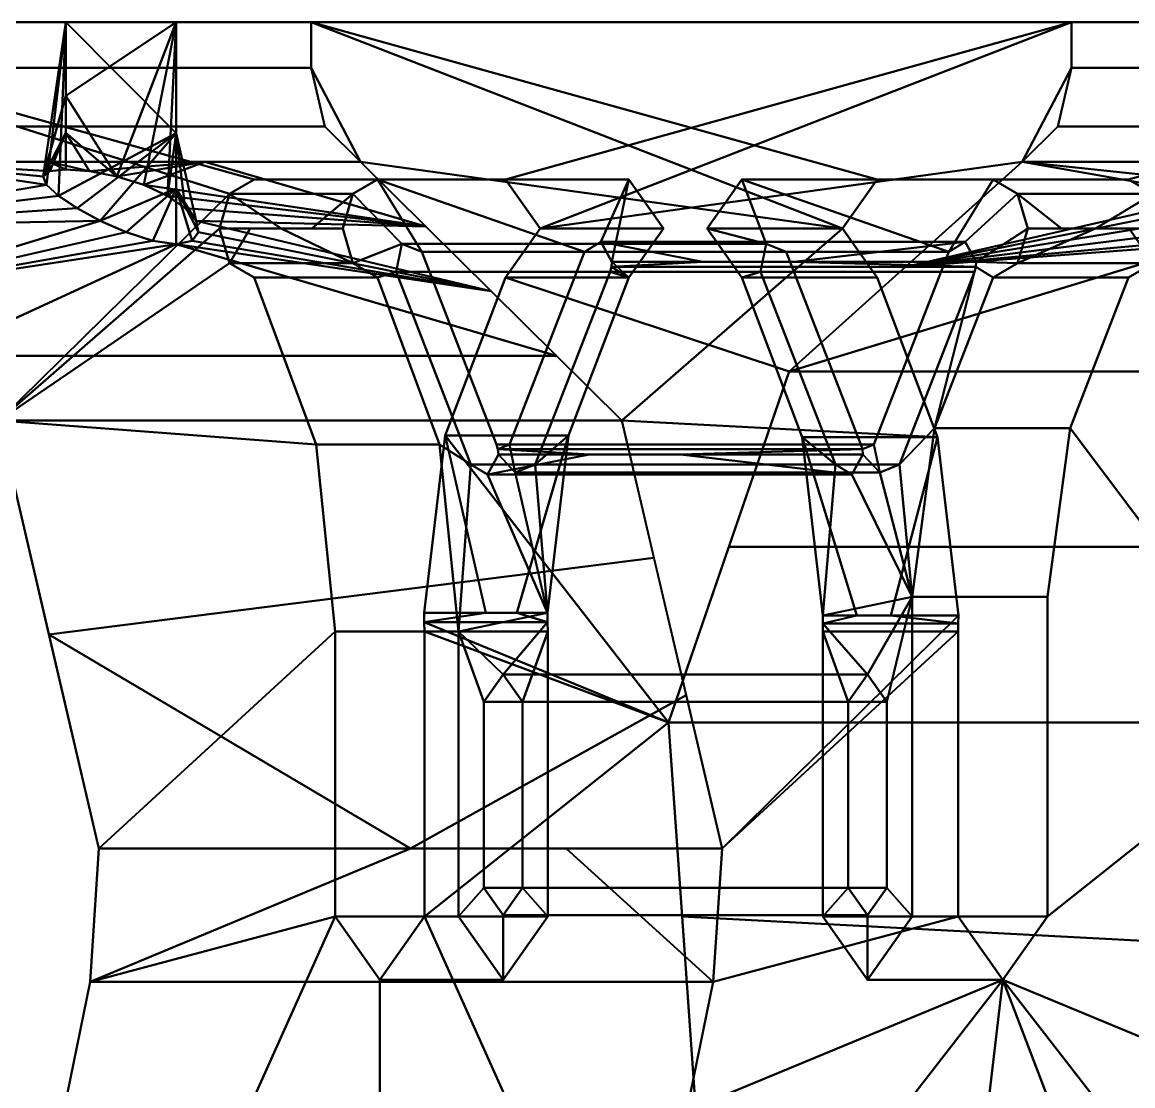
# Model space of a CAD drawing. Header units: millimetres. Extents: x -3275 to 3275, y -1040 to 450.
# Drawn here: x -746.46 to -701.16, y -497.34 to -453.97 of the extents above; entities that cross this region are included whole.
import ezdxf

# ---------------------------------------------------------------- set-up
doc = ezdxf.new("R2010")
doc.units = ezdxf.units.MM
doc.layers.add('I-FURN-PNLS', color=7, linetype='Continuous', lineweight=40)

msp = doc.modelspace()

# ---------------------------------------------------------------- meshes
at = {"layer": 'I-FURN-PNLS', "color": 250, "true_color": 0x191919}
mesh = msp.add_polyface(dxfattribs=at)
corners = [(-734.671, -453.97, 871.962), (-760.084, -453.97, 897.375), (-703.657, -453.97, 953.802), (-678.243, -453.97, 928.389), (-698.145, -453.97, 933.901), (-693.655, -453.97, 933.901), (-693.655, -453.97, 938.391), (-698.145, -453.97, 938.391), (-744.673, -453.97, 887.373), (-740.182, -453.97, 887.373), (-740.182, -453.97, 891.863), (-744.673, -453.97, 891.863)]
mesh.append_faces([[corners[k] for k in face] for face in [(9, 0, 8), (1, 8, 0)]], dxfattribs={"vtx0": -1, "vtx1": -1, "color": 250})
mesh.append_faces([[corners[k] for k in face] for face in [(3, 5, 6), (2, 6, 7), (6, 2, 3), (2, 7, 4, 1)]], dxfattribs={"vtx0": -1, "vtx2": -1, "color": 250})
mesh.append_faces([[corners[k] for k in face] for face in [(0, 9, 10, 4)]], dxfattribs={"vtx0": -1, "vtx2": -1, "vtx3": -1, "color": 250})
mesh.append_faces([[corners[k] for k in face] for face in [(11, 8, 1)]], dxfattribs={"vtx1": -1, "vtx2": -1, "color": 250})
mesh.append_faces([[corners[k] for k in face] for face in [(10, 11, 1, 4)]], dxfattribs={"vtx1": -1, "vtx2": -1, "vtx3": -1, "color": 250})
mesh.append_faces([[corners[k] for k in face] for face in [(4, 5, 3, 0)]], dxfattribs={"vtx1": -1, "vtx3": -1, "color": 250})
mesh = msp.add_polyface(dxfattribs=at)
corners = [(-760.084, -453.97, 897.375), (-734.671, -453.97, 871.962), (-734.671, -455.837, 871.962), (-760.084, -455.837, 897.375)]
mesh.append_faces([[corners[k] for k in face] for face in [(0, 1, 2, 3)]], dxfattribs={"color": 250})
mesh = msp.add_polyface(dxfattribs=at)
corners = [(-703.657, -453.97, 953.802), (-760.084, -453.97, 897.375), (-760.084, -455.837, 897.375), (-759.524, -458.227, 897.935), (-758.066, -459.67, 899.393), (-747.415, -470.212, 910.043), (-743.326, -487.663, 914.133), (-743.687, -493.106, 913.772), (-744.76, -498.359, 912.699), (-748.626, -506.629, 908.833), (-749.983, -516.355, 907.476), (-746.524, -531.412, 910.935), (-737.467, -540.717, 919.991), (-726.273, -540.717, 931.186), (-717.217, -531.412, 940.242), (-713.758, -516.355, 943.701), (-715.114, -506.629, 942.345), (-718.981, -498.359, 938.478), (-720.093, -482.522, 937.366), (-715.171, -468.21, 942.288), (-705.675, -459.67, 951.784), (-704.217, -458.227, 953.242), (-703.657, -455.837, 953.802), (-738.411, -462.38, 919.048), (-737.997, -460.966, 919.462), (-736.997, -460.38, 920.462), (-726.744, -460.38, 930.715), (-725.33, -462.38, 932.129), (-726.744, -464.38, 930.715), (-729.207, -470.829, 928.252), (-730.059, -478.06, 927.4), (-730.056, -478.44, 927.402), (-730.05, -478.82, 927.409), (-730.05, -490.445, 927.409), (-731.87, -493.02, 925.589), (-733.691, -490.445, 923.768), (-733.691, -478.82, 923.768), (-734.463, -471.197, 922.996), (-736.997, -464.38, 920.462), (-737.997, -463.795, 919.462), (-720.231, -516.355, 937.228), (-723.64, -527.994, 933.819), (-731.87, -532.815, 925.589), (-740.1, -527.994, 917.359), (-743.509, -516.355, 913.95), (-740.1, -504.716, 917.359), (-731.87, -499.895, 925.589), (-723.64, -504.716, 933.819)]
mesh.append_faces([[corners[k] for k in face] for face in [(22, 20, 21)]], dxfattribs={"vtx0": -1, "color": 250})
mesh.append_faces([[corners[k] for k in face] for face in [(10, 44, 9), (23, 5, 39), (24, 5, 23), (39, 5, 37, 38), (33, 18, 32), (32, 18, 31), (27, 0, 26)]], dxfattribs={"vtx0": -1, "vtx1": -1, "color": 250})
mesh.append_faces([[corners[k] for k in face] for face in [(0, 27, 20, 22)]], dxfattribs={"vtx0": -1, "vtx1": -1, "vtx2": -1, "color": 250})
mesh.append_faces([[corners[k] for k in face] for face in [(33, 47, 17, 18)]], dxfattribs={"vtx0": -1, "vtx1": -1, "vtx3": -1, "color": 250})
mesh.append_faces([[corners[k] for k in face] for face in [(44, 10, 11, 43), (45, 8, 9, 44), (43, 11, 12, 42), (35, 45, 46, 34), (1, 25, 26, 0), (13, 41, 42, 12), (41, 13, 14), (40, 15, 16), (19, 28, 29, 18)]], dxfattribs={"vtx0": -1, "vtx2": -1, "color": 250})
mesh.append_faces([[corners[k] for k in face] for face in [(18, 29, 30, 31)]], dxfattribs={"vtx0": -1, "vtx3": -1, "color": 250})
mesh.append_faces([[corners[k] for k in face] for face in [(24, 25, 1)]], dxfattribs={"vtx1": -1, "vtx2": -1, "color": 250})
mesh.append_faces([[corners[k] for k in face] for face in [(7, 8, 45, 35), (4, 5, 24, 1)]], dxfattribs={"vtx1": -1, "vtx2": -1, "vtx3": -1, "color": 250})
mesh.append_faces([[corners[k] for k in face] for face in [(6, 7, 35, 36), (36, 37, 5, 6), (33, 34, 46, 47), (14, 15, 40, 41), (16, 17, 47, 40), (19, 20, 27, 28)]], dxfattribs={"vtx1": -1, "vtx3": -1, "color": 250})
mesh.append_faces([[corners[k] for k in face] for face in [(2, 3, 4, 1)]], dxfattribs={"vtx2": -1, "color": 250})
mesh = msp.add_polyface(dxfattribs=at)
corners = [(-744.673, -453.97, 887.373), (-744.673, -453.97, 891.863), (-740.182, -453.97, 891.863), (-740.182, -456.232, 891.863), (-740.182, -458.494, 891.863), (-740.182, -460.755, 891.863), (-740.182, -463.017, 891.863), (-741.134, -462.884, 892.518), (-742.212, -462.535, 892.786), (-743.271, -462.064, 892.679), (-744.22, -461.548, 892.239), (-744.978, -461.046, 891.509), (-745.464, -460.606, 890.547), (-745.598, -460.265, 889.441), (-745.329, -460.051, 888.33), (-744.673, -459.979, 887.373), (-744.673, -458.477, 887.373), (-744.673, -456.975, 887.373), (-744.673, -455.472, 887.373)]
mesh.append_faces([[corners[k] for k in face] for face in [(5, 9, 4)]], dxfattribs={"vtx0": -1, "vtx1": -1, "color": 250})
mesh.append_faces([[corners[k] for k in face] for face in [(1, 13, 17), (11, 1, 4)]], dxfattribs={"vtx0": -1, "vtx1": -1, "vtx2": -1, "color": 250})
mesh.append_faces([[corners[k] for k in face] for face in [(5, 7, 8), (5, 8, 9), (4, 9, 10), (13, 16, 17)]], dxfattribs={"vtx0": -1, "vtx2": -1, "color": 250})
mesh.append_faces([[corners[k] for k in face] for face in [(10, 11, 4), (11, 12, 1), (13, 14, 16), (12, 13, 1)]], dxfattribs={"vtx1": -1, "vtx2": -1, "color": 250})
mesh.append_faces([[corners[k] for k in face] for face in [(5, 6, 7), (14, 15, 16), (18, 0, 1, 17)]], dxfattribs={"vtx2": -1, "color": 250})
mesh.append_faces([[corners[k] for k in face] for face in [(1, 2, 3, 4)]], dxfattribs={"vtx3": -1, "color": 250})
mesh = msp.add_polyface(dxfattribs=at)
corners = [(-740.182, -463.017, 891.863), (-740.182, -460.755, 891.863), (-740.182, -458.494, 891.863), (-740.182, -456.232, 891.863), (-740.182, -453.97, 891.863), (-740.182, -453.97, 887.373), (-744.673, -453.97, 887.373), (-744.673, -455.472, 887.373), (-744.673, -456.975, 887.373), (-744.673, -458.477, 887.373), (-744.673, -459.979, 887.373), (-743.715, -460.051, 886.716), (-742.603, -460.265, 886.448), (-741.498, -460.606, 886.582), (-740.535, -461.047, 887.068), (-739.807, -461.548, 887.826), (-739.367, -462.064, 888.774), (-739.26, -462.536, 889.835), (-739.528, -462.884, 890.912)]
mesh.append_faces([[corners[k] for k in face] for face in [(13, 5, 12), (2, 16, 1)]], dxfattribs={"vtx0": -1, "vtx1": -1, "color": 250})
mesh.append_faces([[corners[k] for k in face] for face in [(8, 12, 5), (2, 5, 14)]], dxfattribs={"vtx0": -1, "vtx1": -1, "vtx2": -1, "color": 250})
mesh.append_faces([[corners[k] for k in face] for face in [(5, 13, 14), (2, 15, 16), (1, 17, 18), (2, 14, 15)]], dxfattribs={"vtx0": -1, "vtx2": -1, "color": 250})
mesh.append_faces([[corners[k] for k in face] for face in [(10, 11, 9), (7, 8, 5, 6)]], dxfattribs={"vtx1": -1, "color": 250})
mesh.append_faces([[corners[k] for k in face] for face in [(11, 12, 9), (8, 9, 12), (16, 17, 1)]], dxfattribs={"vtx1": -1, "vtx2": -1, "color": 250})
mesh.append_faces([[corners[k] for k in face] for face in [(18, 0, 1), (3, 4, 5, 2)]], dxfattribs={"vtx2": -1, "color": 250})
mesh = msp.add_polyface(dxfattribs=at)
corners = [(-693.568, -498.359, 913.065), (-689.701, -506.629, 916.931), (-688.344, -516.355, 918.288), (-691.804, -531.412, 914.828), (-700.86, -540.717, 905.772), (-712.054, -540.717, 894.578), (-721.11, -531.412, 885.522), (-724.57, -516.355, 882.063), (-723.213, -506.629, 883.419), (-719.346, -498.359, 887.286), (-718.274, -493.106, 888.358), (-717.912, -487.663, 888.72), (-722.002, -470.212, 884.63), (-732.653, -459.67, 873.98), (-734.111, -458.227, 872.521), (-734.671, -455.837, 871.962), (-734.671, -453.97, 871.962), (-678.243, -453.97, 928.389), (-678.243, -455.837, 928.389), (-678.803, -458.227, 927.829), (-680.261, -459.67, 926.371), (-689.757, -468.21, 916.875), (-694.68, -482.522, 911.953), (-699.916, -462.38, 906.716), (-700.33, -460.966, 906.302), (-701.33, -460.38, 905.302), (-711.583, -460.38, 895.049), (-712.998, -462.38, 893.634), (-711.583, -464.38, 895.049), (-709.122, -470.887, 897.51), (-708.271, -478.168, 898.361), (-708.273, -478.494, 898.359), (-708.278, -478.82, 898.354), (-708.278, -490.445, 898.354), (-706.457, -493.02, 900.175), (-704.636, -490.445, 901.996), (-704.639, -477.407, 901.994), (-703.717, -470.521, 902.915), (-701.33, -464.38, 905.302), (-700.33, -463.795, 906.302)]
mesh.append_faces([[corners[k] for k in face] for face in [(20, 17, 18, 19)]], dxfattribs={"vtx0": -1, "color": 250})
mesh.append_faces([[corners[k] for k in face] for face in [(39, 22, 37, 38)]], dxfattribs={"vtx0": -1, "vtx1": -1, "color": 250})
mesh.append_faces([[corners[k] for k in face] for face in [(16, 27, 13, 15)]], dxfattribs={"vtx0": -1, "vtx1": -1, "vtx2": -1, "color": 250})
mesh.append_faces([[corners[k] for k in face] for face in [(33, 10, 11, 32), (27, 12, 13), (16, 26, 27), (12, 29, 30, 11), (0, 34, 35, 22), (21, 23, 24, 20)]], dxfattribs={"vtx0": -1, "vtx2": -1, "color": 250})
mesh.append_faces([[corners[k] for k in face] for face in [(34, 7, 8, 9)]], dxfattribs={"vtx0": -1, "vtx3": -1, "color": 250})
mesh.append_faces([[corners[k] for k in face] for face in [(6, 7, 34, 5), (31, 32, 11, 30), (28, 29, 12, 27), (4, 5, 34, 3), (36, 37, 22, 35), (1, 2, 34, 0), (2, 3, 34)]], dxfattribs={"vtx1": -1, "vtx2": -1, "color": 250})
mesh.append_faces([[corners[k] for k in face] for face in [(24, 25, 17, 20)]], dxfattribs={"vtx1": -1, "vtx2": -1, "vtx3": -1, "color": 250})
mesh.append_faces([[corners[k] for k in face] for face in [(9, 10, 33, 34), (25, 26, 16, 17), (39, 23, 21, 22)]], dxfattribs={"vtx1": -1, "vtx3": -1, "color": 250})
mesh.append_faces([[corners[k] for k in face] for face in [(13, 14, 15)]], dxfattribs={"vtx2": -1, "color": 250})
mesh = msp.add_polyface(dxfattribs=at)
corners = [(-678.243, -453.97, 928.389), (-703.657, -453.97, 953.802), (-703.657, -455.837, 953.802), (-678.243, -455.837, 928.389)]
mesh.append_faces([[corners[k] for k in face] for face in [(2, 3, 0, 1)]], dxfattribs={"color": 250})
mesh = msp.add_polyface(dxfattribs=at)
corners = [(-760.084, -455.837, 897.375), (-734.671, -455.837, 871.962), (-734.111, -458.227, 872.521), (-732.653, -459.67, 873.98), (-758.066, -459.67, 899.393), (-759.524, -458.227, 897.935)]
mesh.append_faces([[corners[k] for k in face] for face in [(0, 1, 2, 5)]], dxfattribs={"vtx2": -1, "color": 250})
mesh.append_faces([[corners[k] for k in face] for face in [(2, 3, 4, 5)]], dxfattribs={"vtx3": -1, "color": 250})
mesh = msp.add_polyface(dxfattribs=at)
corners = [(-705.675, -459.67, 951.784), (-680.261, -459.67, 926.371), (-678.803, -458.227, 927.829), (-678.243, -455.837, 928.389), (-703.657, -455.837, 953.802), (-704.217, -458.227, 953.242)]
mesh.append_faces([[corners[k] for k in face] for face in [(5, 0, 1, 2), (2, 3, 4, 5)]], dxfattribs={"vtx3": -1, "color": 250})
mesh = msp.add_polyface(dxfattribs=at)
corners = [(-758.066, -459.67, 899.393), (-732.653, -459.67, 873.98), (-722.002, -470.212, 884.63), (-717.912, -487.663, 888.72), (-724.265, -487.663, 895.073), (-730.619, -487.663, 901.427), (-736.972, -487.663, 907.78), (-743.326, -487.663, 914.133), (-747.415, -470.212, 910.043), (-740.182, -463.017, 891.863), (-739.528, -462.884, 890.912), (-739.26, -462.536, 889.835), (-739.367, -462.064, 888.774), (-739.807, -461.548, 887.826), (-740.535, -461.047, 887.068), (-741.498, -460.606, 886.582), (-742.603, -460.265, 886.448), (-743.715, -460.051, 886.716), (-744.673, -459.979, 887.373), (-745.329, -460.051, 888.33), (-745.598, -460.265, 889.441), (-745.464, -460.606, 890.547), (-744.978, -461.046, 891.509), (-744.22, -461.548, 892.239), (-743.271, -462.064, 892.679), (-742.212, -462.535, 892.786), (-741.134, -462.884, 892.518), (-745.359, -459.67, 886.686), (-727.327, -464.941, 879.305), (-752.741, -464.941, 904.718), (-739.006, -459.67, 880.333), (-751.713, -459.67, 893.04), (-729.99, -462.305, 876.642), (-755.403, -462.305, 902.056), (-719.376, -481.416, 887.256), (-745.37, -478.937, 912.088), (-750.078, -467.576, 907.381), (-724.665, -467.576, 881.967), (-720.689, -475.814, 885.943)]
mesh.append_faces([[corners[k] for k in face] for face in [(31, 33, 0)]], dxfattribs={"vtx0": -1, "color": 250})
mesh.append_faces([[corners[k] for k in face] for face in [(9, 29, 26), (11, 28, 10), (13, 32, 12), (10, 28, 9), (23, 33, 22), (21, 31, 20), (27, 19, 31), (14, 32, 13), (25, 29, 24), (12, 28, 11), (24, 33, 23), (15, 32, 14), (18, 27, 17), (26, 29, 25), (20, 31, 19), (19, 27, 18), (28, 12, 32)]], dxfattribs={"vtx0": -1, "vtx1": -1, "color": 250})
mesh.append_faces([[corners[k] for k in face] for face in [(36, 9, 37), (31, 21, 33), (30, 32, 15)]], dxfattribs={"vtx0": -1, "vtx1": -1, "vtx2": -1, "color": 250})
mesh.append_faces([[corners[k] for k in face] for face in [(36, 37, 2, 8), (9, 36, 29), (8, 2, 38, 35), (17, 27, 30), (30, 15, 16), (9, 28, 37)]], dxfattribs={"vtx0": -1, "vtx2": -1, "color": 250})
mesh.append_faces([[corners[k] for k in face] for face in [(35, 38, 34, 5)]], dxfattribs={"vtx0": -1, "vtx2": -1, "vtx3": -1, "color": 250})
mesh.append_faces([[corners[k] for k in face] for face in [(29, 33, 24), (21, 22, 33), (16, 17, 30)]], dxfattribs={"vtx1": -1, "vtx2": -1, "color": 250})
mesh.append_faces([[corners[k] for k in face] for face in [(6, 7, 35, 5), (30, 1, 32)]], dxfattribs={"vtx2": -1, "color": 250})
mesh.append_faces([[corners[k] for k in face] for face in [(34, 3, 4, 5)]], dxfattribs={"vtx3": -1, "color": 250})
mesh = msp.add_polyface(dxfattribs=at)
corners = [(-718.981, -498.359, 938.478), (-693.568, -498.359, 913.065), (-694.68, -482.522, 911.953), (-689.757, -468.21, 916.875), (-680.261, -459.67, 926.371), (-705.675, -459.67, 951.784), (-715.171, -468.21, 942.288), (-720.093, -482.522, 937.366), (-693.655, -459.979, 938.391), (-692.998, -460.051, 937.434), (-692.73, -460.265, 936.323), (-692.864, -460.606, 935.217), (-693.35, -461.046, 934.254), (-694.108, -461.548, 933.525), (-695.056, -462.064, 933.085), (-696.116, -462.536, 932.978), (-697.193, -462.884, 933.246), (-698.145, -463.017, 933.901), (-698.799, -462.884, 934.852), (-699.067, -462.536, 935.929), (-698.961, -462.064, 936.989), (-698.521, -461.548, 937.938), (-697.792, -461.047, 938.695), (-696.829, -460.606, 939.182), (-695.724, -460.265, 939.316), (-694.612, -460.051, 939.048), (-685.009, -463.94, 921.623), (-692.968, -459.67, 939.077), (-710.423, -463.94, 947.036), (-686.615, -459.67, 932.724), (-699.321, -459.67, 945.431), (-717.632, -475.366, 939.827), (-692.218, -475.366, 914.414), (-694.029, -491.781, 912.603), (-719.537, -490.441, 937.922)]
mesh.append_faces([[corners[k] for k in face] for face in [(27, 9, 29), (13, 26, 12), (10, 29, 9), (20, 28, 19), (19, 28, 18), (9, 27, 8), (21, 28, 20), (17, 26, 16), (16, 26, 15), (15, 26, 14), (4, 12, 26)]], dxfattribs={"vtx0": -1, "vtx1": -1, "color": 250})
mesh.append_faces([[corners[k] for k in face] for face in [(17, 6, 3)]], dxfattribs={"vtx0": -1, "vtx1": -1, "vtx2": -1, "color": 250})
mesh.append_faces([[corners[k] for k in face] for face in [(30, 23, 24), (22, 5, 28), (23, 30, 5), (11, 4, 29), (34, 33, 2, 7), (28, 17, 18), (17, 28, 6), (25, 27, 30), (7, 2, 32, 31)]], dxfattribs={"vtx0": -1, "vtx2": -1, "color": 250})
mesh.append_faces([[corners[k] for k in face] for face in [(24, 25, 30), (25, 8, 27), (22, 23, 5), (21, 22, 28), (10, 11, 29), (11, 12, 4), (13, 14, 26), (3, 26, 17)]], dxfattribs={"vtx1": -1, "vtx2": -1, "color": 250})
mesh.append_faces([[corners[k] for k in face] for face in [(6, 31, 32, 3)]], dxfattribs={"vtx1": -1, "vtx3": -1, "color": 250})
mesh.append_faces([[corners[k] for k in face] for face in [(0, 1, 33, 34)]], dxfattribs={"vtx2": -1, "color": 250})
mesh = msp.add_polyface(dxfattribs=at)
corners = [(-731.969, -460.38, 915.435), (-736.997, -460.38, 920.462), (-737.997, -460.966, 919.462), (-738.411, -462.38, 919.048), (-737.154, -462.38, 917.791), (-735.897, -462.38, 916.534), (-734.64, -462.38, 915.277), (-733.384, -462.38, 914.02), (-732.969, -460.966, 914.435)]
mesh.append_faces([[corners[k] for k in face] for face in [(8, 6, 7)]], dxfattribs={"vtx0": -1, "color": 250})
mesh.append_faces([[corners[k] for k in face] for face in [(1, 2, 8, 0)]], dxfattribs={"vtx1": -1, "color": 250})
mesh.append_faces([[corners[k] for k in face] for face in [(5, 6, 8, 2)]], dxfattribs={"vtx1": -1, "vtx2": -1, "vtx3": -1, "color": 250})
mesh.append_faces([[corners[k] for k in face] for face in [(2, 3, 4, 5)]], dxfattribs={"vtx3": -1, "color": 250})
mesh = msp.add_polyface(dxfattribs=at)
corners = [(-736.997, -460.38, 920.462), (-731.969, -460.38, 915.435), (-721.716, -460.38, 925.688), (-726.744, -460.38, 930.715)]
mesh.append_faces([[corners[k] for k in face] for face in [(0, 1, 2, 3)]], dxfattribs={"color": 250})
mesh = msp.add_polyface(dxfattribs=at)
corners = [(-728.664, -478.82, 918.74), (-728.664, -490.445, 918.74), (-726.843, -493.02, 920.561), (-725.022, -490.445, 922.382), (-725.022, -478.82, 922.382), (-725.029, -478.44, 922.375), (-725.031, -478.06, 922.373), (-724.18, -470.829, 923.224), (-721.716, -464.38, 925.688), (-720.302, -462.38, 927.102), (-721.716, -460.38, 925.688), (-731.969, -460.38, 915.435), (-732.969, -460.966, 914.435), (-733.384, -462.38, 914.02), (-732.969, -463.795, 914.435), (-731.969, -464.38, 915.435), (-729.435, -471.197, 917.969), (-727.107, -471.192, 920.297), (-727.052, -471.388, 920.352), (-727.033, -471.598, 920.371), (-727.481, -472.415, 919.923), (-728.152, -472.005, 919.252), (-731.207, -464.148, 916.197), (-730.972, -463.003, 916.432), (-730.162, -463.335, 917.242), (-725.534, -472.005, 921.87), (-726.344, -472.337, 921.06), (-726.579, -471.192, 920.825), (-723.523, -463.335, 923.881), (-722.852, -462.925, 924.551), (-722.405, -463.742, 924.999), (-722.423, -463.951, 924.981), (-722.478, -464.148, 924.926), (-727.629, -481.681, 919.775), (-726.843, -480.569, 920.561), (-726.056, -481.681, 921.348), (-726.056, -489.276, 921.348), (-726.843, -490.388, 920.561), (-727.629, -489.276, 919.775)]
mesh.append_faces([[corners[k] for k in face] for face in [(0, 21, 16), (34, 0, 33), (18, 27, 17), (26, 6, 25), (31, 8, 30), (30, 10, 29)]], dxfattribs={"vtx0": -1, "vtx1": -1, "color": 250})
mesh.append_faces([[corners[k] for k in face] for face in [(6, 0, 34, 5), (11, 24, 28)]], dxfattribs={"vtx0": -1, "vtx1": -1, "vtx2": -1, "color": 250})
mesh.append_faces([[corners[k] for k in face] for face in [(33, 0, 1, 38), (27, 18, 19, 26), (23, 14, 15, 22), (16, 21, 22, 15), (3, 36, 37, 2), (25, 6, 7), (8, 31, 32)]], dxfattribs={"vtx0": -1, "vtx2": -1, "color": 250})
mesh.append_faces([[corners[k] for k in face] for face in [(26, 19, 20, 6)]], dxfattribs={"vtx0": -1, "vtx2": -1, "vtx3": -1, "color": 250})
mesh.append_faces([[corners[k] for k in face] for face in [(13, 14, 23, 12), (9, 10, 30, 8)]], dxfattribs={"vtx1": -1, "vtx2": -1, "color": 250})
mesh.append_faces([[corners[k] for k in face] for face in [(20, 21, 0, 6)]], dxfattribs={"vtx1": -1, "vtx2": -1, "vtx3": -1, "color": 250})
mesh.append_faces([[corners[k] for k in face] for face in [(37, 38, 1, 2), (11, 12, 23, 24), (24, 17, 27, 28), (34, 35, 4, 5), (35, 36, 3, 4), (32, 25, 7, 8), (28, 29, 10, 11)]], dxfattribs={"vtx1": -1, "vtx3": -1, "color": 250})
mesh = msp.add_polyface(dxfattribs=at)
corners = [(-726.744, -460.38, 930.715), (-721.716, -460.38, 925.688), (-720.302, -462.38, 927.102), (-721.716, -464.38, 925.688), (-726.744, -464.38, 930.715), (-725.33, -462.38, 932.129)]
mesh.append_faces([[corners[k] for k in face] for face in [(4, 5, 2, 3)]], dxfattribs={"vtx1": -1, "color": 250})
mesh.append_faces([[corners[k] for k in face] for face in [(0, 1, 2, 5)]], dxfattribs={"vtx2": -1, "color": 250})
mesh = msp.add_polyface(dxfattribs=at)
corners = [(-711.583, -460.38, 895.049), (-717.106, -460.38, 900.571), (-718.52, -462.38, 899.157), (-717.106, -464.38, 900.571), (-711.583, -464.38, 895.049), (-712.998, -462.38, 893.634)]
mesh.append_faces([[corners[k] for k in face] for face in [(4, 5, 2, 3)]], dxfattribs={"vtx1": -1, "color": 250})
mesh.append_faces([[corners[k] for k in face] for face in [(0, 1, 2, 5)]], dxfattribs={"vtx2": -1, "color": 250})
mesh = msp.add_polyface(dxfattribs=at)
corners = [(-710.161, -477.407, 907.516), (-710.159, -490.445, 907.518), (-711.979, -493.02, 905.698), (-713.8, -490.445, 903.877), (-713.8, -478.82, 903.877), (-713.795, -478.494, 903.882), (-713.794, -478.168, 903.884), (-714.644, -470.887, 903.033), (-717.106, -464.38, 900.571), (-718.52, -462.38, 899.157), (-717.106, -460.38, 900.571), (-706.853, -460.38, 910.824), (-705.853, -460.966, 911.824), (-705.439, -462.38, 912.238), (-705.853, -463.795, 911.824), (-706.853, -464.38, 910.824), (-709.24, -470.521, 908.437), (-707.541, -463.742, 910.136), (-707.989, -462.925, 909.688), (-708.66, -463.335, 909.017), (-711.715, -471.192, 905.962), (-711.48, -472.337, 906.197), (-710.67, -472.005, 907.007), (-707.615, -464.148, 910.062), (-707.56, -463.951, 910.117), (-716.344, -464.148, 901.333), (-713.288, -472.005, 904.389), (-712.618, -472.415, 905.06), (-712.17, -471.598, 905.507), (-712.188, -471.388, 905.489), (-712.243, -471.192, 905.434), (-715.299, -463.335, 902.378), (-716.109, -463.003, 901.568), (-711.193, -489.276, 906.484), (-711.193, -481.681, 906.484), (-711.979, -480.569, 905.698), (-712.766, -481.681, 904.911), (-712.766, -489.276, 904.911), (-711.979, -490.388, 905.698)]
mesh.append_faces([[corners[k] for k in face] for face in [(7, 26, 6), (10, 32, 9), (30, 20, 29), (35, 0, 34), (14, 17, 13)]], dxfattribs={"vtx0": -1, "vtx1": -1, "color": 250})
mesh.append_faces([[corners[k] for k in face] for face in [(3, 37, 38, 2), (20, 30, 31, 19), (34, 0, 1, 33), (0, 21, 22), (16, 22, 23), (15, 24, 17, 14)]], dxfattribs={"vtx0": -1, "vtx2": -1, "color": 250})
mesh.append_faces([[corners[k] for k in face] for face in [(35, 5, 6, 0), (6, 26, 27, 0)]], dxfattribs={"vtx0": -1, "vtx2": -1, "vtx3": -1, "color": 250})
mesh.append_faces([[corners[k] for k in face] for face in [(16, 0, 22), (10, 11, 19)]], dxfattribs={"vtx1": -1, "vtx2": -1, "color": 250})
mesh.append_faces([[corners[k] for k in face] for face in [(27, 28, 21, 0), (31, 32, 10, 19)]], dxfattribs={"vtx1": -1, "vtx2": -1, "vtx3": -1, "color": 250})
mesh.append_faces([[corners[k] for k in face] for face in [(4, 5, 35, 36), (3, 4, 36, 37), (32, 25, 8, 9), (7, 8, 25, 26), (28, 29, 20, 21), (1, 2, 38, 33), (23, 24, 15, 16), (17, 18, 12, 13), (18, 19, 11, 12)]], dxfattribs={"vtx1": -1, "vtx3": -1, "color": 250})
mesh = msp.add_polyface(dxfattribs=at)
corners = [(-701.33, -460.38, 905.302), (-706.853, -460.38, 910.824), (-717.106, -460.38, 900.571), (-711.583, -460.38, 895.049)]
mesh.append_faces([[corners[k] for k in face] for face in [(0, 1, 2, 3)]], dxfattribs={"color": 250})
mesh = msp.add_polyface(dxfattribs=at)
corners = [(-706.853, -460.38, 910.824), (-701.33, -460.38, 905.302), (-700.33, -460.966, 906.302), (-699.916, -462.38, 906.716), (-701.297, -462.38, 908.097), (-702.677, -462.38, 909.477), (-704.058, -462.38, 910.858), (-705.439, -462.38, 912.238), (-705.853, -460.966, 911.824)]
mesh.append_faces([[corners[k] for k in face] for face in [(8, 6, 7)]], dxfattribs={"vtx0": -1, "color": 250})
mesh.append_faces([[corners[k] for k in face] for face in [(1, 2, 8, 0)]], dxfattribs={"vtx1": -1, "color": 250})
mesh.append_faces([[corners[k] for k in face] for face in [(5, 6, 8, 2)]], dxfattribs={"vtx1": -1, "vtx2": -1, "vtx3": -1, "color": 250})
mesh.append_faces([[corners[k] for k in face] for face in [(2, 3, 4, 5)]], dxfattribs={"vtx3": -1, "color": 250})
mesh = msp.add_polyface(dxfattribs=at)
corners = [(-738.411, -462.38, 919.048), (-737.997, -463.795, 919.462), (-736.997, -464.38, 920.462), (-731.969, -464.38, 915.435), (-732.969, -463.795, 914.435), (-733.384, -462.38, 914.02), (-734.64, -462.38, 915.277), (-735.897, -462.38, 916.534), (-737.154, -462.38, 917.791)]
mesh.append_faces([[corners[k] for k in face] for face in [(1, 4, 7, 8)]], dxfattribs={"vtx0": -1, "vtx1": -1, "vtx3": -1, "color": 250})
mesh.append_faces([[corners[k] for k in face] for face in [(2, 3, 4, 1), (8, 0, 1)]], dxfattribs={"vtx2": -1, "color": 250})
mesh.append_faces([[corners[k] for k in face] for face in [(4, 5, 6, 7)]], dxfattribs={"vtx3": -1, "color": 250})
mesh = msp.add_polyface(dxfattribs=at)
corners = [(-699.916, -462.38, 906.716), (-700.33, -463.795, 906.302), (-701.33, -464.38, 905.302), (-706.853, -464.38, 910.824), (-705.853, -463.795, 911.824), (-705.439, -462.38, 912.238), (-704.058, -462.38, 910.858), (-702.677, -462.38, 909.477), (-701.297, -462.38, 908.097)]
mesh.append_faces([[corners[k] for k in face] for face in [(1, 4, 7, 8)]], dxfattribs={"vtx0": -1, "vtx1": -1, "vtx3": -1, "color": 250})
mesh.append_faces([[corners[k] for k in face] for face in [(2, 3, 4, 1), (8, 0, 1)]], dxfattribs={"vtx2": -1, "color": 250})
mesh.append_faces([[corners[k] for k in face] for face in [(4, 5, 6, 7)]], dxfattribs={"vtx3": -1, "color": 250})
mesh = msp.add_polyface(dxfattribs=at)
corners = [(-723.523, -463.335, 923.881), (-708.66, -463.335, 909.017), (-707.989, -462.925, 909.688), (-707.541, -463.742, 910.136), (-711.257, -463.742, 913.852), (-714.973, -463.742, 917.568), (-718.689, -463.742, 921.284), (-722.405, -463.742, 924.999), (-722.852, -462.925, 924.551)]
mesh.append_faces([[corners[k] for k in face] for face in [(8, 6, 7)]], dxfattribs={"vtx0": -1, "color": 250})
mesh.append_faces([[corners[k] for k in face] for face in [(4, 5, 2, 3)]], dxfattribs={"vtx1": -1, "color": 250})
mesh.append_faces([[corners[k] for k in face] for face in [(5, 6, 8, 2)]], dxfattribs={"vtx1": -1, "vtx2": -1, "vtx3": -1, "color": 250})
mesh.append_faces([[corners[k] for k in face] for face in [(8, 0, 1, 2)]], dxfattribs={"vtx3": -1, "color": 250})
mesh = msp.add_polyface(dxfattribs=at)
corners = [(-730.162, -463.335, 917.242), (-730.972, -463.003, 916.432), (-731.207, -464.148, 916.197), (-716.344, -464.148, 901.333), (-716.109, -463.003, 901.568), (-715.299, -463.335, 902.378)]
mesh.append_faces([[corners[k] for k in face] for face in [(2, 3, 4, 1)]], dxfattribs={"vtx2": -1, "color": 250})
mesh.append_faces([[corners[k] for k in face] for face in [(4, 5, 0, 1)]], dxfattribs={"vtx3": -1, "color": 250})
mesh = msp.add_polyface(dxfattribs=at)
corners = [(-727.107, -471.192, 920.297), (-730.162, -463.335, 917.242), (-715.299, -463.335, 902.378), (-712.243, -471.192, 905.434)]
mesh.append_faces([[corners[k] for k in face] for face in [(1, 2, 3, 0)]], dxfattribs={"color": 250})
mesh = msp.add_polyface(dxfattribs=at)
corners = [(-723.523, -463.335, 923.881), (-726.579, -471.192, 920.825), (-711.715, -471.192, 905.962), (-708.66, -463.335, 909.017)]
mesh.append_faces([[corners[k] for k in face] for face in [(1, 2, 3, 0)]], dxfattribs={"color": 250})
mesh = msp.add_polyface(dxfattribs=at)
corners = [(-707.541, -463.742, 910.136), (-707.56, -463.951, 910.117), (-707.615, -464.148, 910.062), (-722.478, -464.148, 924.926), (-722.423, -463.951, 924.981), (-722.405, -463.742, 924.999), (-718.689, -463.742, 921.284), (-714.973, -463.742, 917.568), (-711.257, -463.742, 913.852)]
mesh.append_faces([[corners[k] for k in face] for face in [(7, 1, 4, 6)]], dxfattribs={"vtx0": -1, "vtx1": -1, "vtx2": -1, "color": 250})
mesh.append_faces([[corners[k] for k in face] for face in [(3, 4, 1, 2), (5, 6, 4)]], dxfattribs={"vtx1": -1, "color": 250})
mesh.append_faces([[corners[k] for k in face] for face in [(8, 0, 1, 7)]], dxfattribs={"vtx2": -1, "color": 250})
mesh = msp.add_polyface(dxfattribs=at)
corners = [(-731.207, -464.148, 916.197), (-728.152, -472.005, 919.252), (-713.288, -472.005, 904.389), (-716.344, -464.148, 901.333)]
mesh.append_faces([[corners[k] for k in face] for face in [(0, 1, 2, 3)]], dxfattribs={"color": 250})
mesh = msp.add_polyface(dxfattribs=at)
corners = [(-725.534, -472.005, 921.87), (-722.478, -464.148, 924.926), (-707.615, -464.148, 910.062), (-710.67, -472.005, 907.007)]
mesh.append_faces([[corners[k] for k in face] for face in [(0, 1, 2, 3)]], dxfattribs={"color": 250})
mesh = msp.add_polyface(dxfattribs=at)
corners = [(-733.691, -478.82, 923.768), (-728.664, -478.82, 918.74), (-729.435, -471.197, 917.969), (-731.969, -464.38, 915.435), (-736.997, -464.38, 920.462), (-734.463, -471.197, 922.996)]
mesh.append_faces([[corners[k] for k in face] for face in [(2, 5, 0, 1)]], dxfattribs={"vtx0": -1, "color": 250})
mesh.append_faces([[corners[k] for k in face] for face in [(2, 3, 4, 5)]], dxfattribs={"vtx3": -1, "color": 250})
mesh = msp.add_polyface(dxfattribs=at)
corners = [(-730.059, -478.06, 927.4), (-729.207, -470.829, 928.252), (-726.744, -464.38, 930.715), (-721.716, -464.38, 925.688), (-724.18, -470.829, 923.224), (-725.031, -478.06, 922.373), (-726.288, -478.06, 923.63), (-727.545, -478.06, 924.886), (-728.802, -478.06, 926.143)]
mesh.append_faces([[corners[k] for k in face] for face in [(4, 1, 2, 3)]], dxfattribs={"vtx0": -1, "color": 250})
mesh.append_faces([[corners[k] for k in face] for face in [(4, 6, 7, 1)]], dxfattribs={"vtx0": -1, "vtx2": -1, "vtx3": -1, "color": 250})
mesh.append_faces([[corners[k] for k in face] for face in [(5, 6, 4)]], dxfattribs={"vtx1": -1, "color": 250})
mesh.append_faces([[corners[k] for k in face] for face in [(8, 0, 1, 7)]], dxfattribs={"vtx2": -1, "color": 250})
mesh = msp.add_polyface(dxfattribs=at)
corners = [(-708.271, -478.168, 898.361), (-709.122, -470.887, 897.51), (-711.583, -464.38, 895.049), (-717.106, -464.38, 900.571), (-714.644, -470.887, 903.033), (-713.794, -478.168, 903.884), (-712.413, -478.168, 902.503), (-711.032, -478.168, 901.122), (-709.652, -478.168, 899.742)]
mesh.append_faces([[corners[k] for k in face] for face in [(7, 1, 4, 6)]], dxfattribs={"vtx0": -1, "vtx1": -1, "vtx2": -1, "color": 250})
mesh.append_faces([[corners[k] for k in face] for face in [(5, 6, 4)]], dxfattribs={"vtx1": -1, "color": 250})
mesh.append_faces([[corners[k] for k in face] for face in [(8, 0, 1, 7), (2, 3, 4, 1)]], dxfattribs={"vtx2": -1, "color": 250})
mesh = msp.add_polyface(dxfattribs=at)
corners = [(-704.639, -477.407, 901.994), (-710.161, -477.407, 907.516), (-709.24, -470.521, 908.437), (-706.853, -464.38, 910.824), (-701.33, -464.38, 905.302), (-703.717, -470.521, 902.915)]
mesh.append_faces([[corners[k] for k in face] for face in [(3, 4, 5, 2), (0, 1, 2, 5)]], dxfattribs={"vtx2": -1, "color": 250})
mesh = msp.add_polyface(dxfattribs=at)
corners = [(-727.107, -471.192, 920.297), (-712.243, -471.192, 905.434), (-712.188, -471.388, 905.489), (-712.17, -471.598, 905.507), (-715.886, -471.598, 909.223), (-719.601, -471.598, 912.939), (-723.317, -471.598, 916.655), (-727.033, -471.598, 920.371), (-727.052, -471.388, 920.352)]
mesh.append_faces([[corners[k] for k in face] for face in [(8, 6, 7)]], dxfattribs={"vtx0": -1, "color": 250})
mesh.append_faces([[corners[k] for k in face] for face in [(4, 5, 2, 3)]], dxfattribs={"vtx1": -1, "color": 250})
mesh.append_faces([[corners[k] for k in face] for face in [(5, 6, 8, 2)]], dxfattribs={"vtx1": -1, "vtx2": -1, "vtx3": -1, "color": 250})
mesh.append_faces([[corners[k] for k in face] for face in [(0, 1, 2, 8)]], dxfattribs={"vtx2": -1, "color": 250})
mesh = msp.add_polyface(dxfattribs=at)
corners = [(-726.579, -471.192, 920.825), (-726.344, -472.337, 921.06), (-725.534, -472.005, 921.87), (-710.67, -472.005, 907.007), (-711.48, -472.337, 906.197), (-711.715, -471.192, 905.962)]
mesh.append_faces([[corners[k] for k in face] for face in [(2, 3, 4, 1)]], dxfattribs={"vtx2": -1, "color": 250})
mesh.append_faces([[corners[k] for k in face] for face in [(4, 5, 0, 1)]], dxfattribs={"vtx3": -1, "color": 250})
mesh = msp.add_polyface(dxfattribs=at)
corners = [(-712.17, -471.598, 905.507), (-712.618, -472.415, 905.06), (-713.288, -472.005, 904.389), (-728.152, -472.005, 919.252), (-727.481, -472.415, 919.923), (-727.033, -471.598, 920.371), (-723.317, -471.598, 916.655), (-719.601, -471.598, 912.939), (-715.886, -471.598, 909.223)]
mesh.append_faces([[corners[k] for k in face] for face in [(6, 4, 5)]], dxfattribs={"vtx0": -1, "color": 250})
mesh.append_faces([[corners[k] for k in face] for face in [(7, 1, 4, 6)]], dxfattribs={"vtx0": -1, "vtx1": -1, "vtx2": -1, "color": 250})
mesh.append_faces([[corners[k] for k in face] for face in [(2, 3, 4, 1), (8, 0, 1, 7)]], dxfattribs={"vtx2": -1, "color": 250})
mesh = msp.add_polyface(dxfattribs=at)
corners = [(-704.636, -490.445, 901.996), (-710.159, -490.445, 907.518), (-710.161, -477.407, 907.516), (-704.639, -477.407, 901.994)]
mesh.append_faces([[corners[k] for k in face] for face in [(2, 3, 0, 1)]], dxfattribs={"color": 250})
mesh = msp.add_polyface(dxfattribs=at)
corners = [(-725.022, -478.82, 922.382), (-730.05, -478.82, 927.409), (-730.056, -478.44, 927.402), (-730.059, -478.06, 927.4), (-728.802, -478.06, 926.143), (-727.545, -478.06, 924.886), (-726.288, -478.06, 923.63), (-725.031, -478.06, 922.373), (-725.029, -478.44, 922.375)]
mesh.append_faces([[corners[k] for k in face] for face in [(2, 8, 0, 1), (8, 6, 7)]], dxfattribs={"vtx0": -1, "color": 250})
mesh.append_faces([[corners[k] for k in face] for face in [(8, 2, 5, 6)]], dxfattribs={"vtx0": -1, "vtx1": -1, "vtx3": -1, "color": 250})
mesh.append_faces([[corners[k] for k in face] for face in [(2, 3, 4, 5)]], dxfattribs={"vtx3": -1, "color": 250})
mesh = msp.add_polyface(dxfattribs=at)
corners = [(-713.8, -478.82, 903.877), (-708.278, -478.82, 898.354), (-708.273, -478.494, 898.359), (-708.271, -478.168, 898.361), (-709.652, -478.168, 899.742), (-711.032, -478.168, 901.122), (-712.413, -478.168, 902.503), (-713.794, -478.168, 903.884), (-713.795, -478.494, 903.882)]
mesh.append_faces([[corners[k] for k in face] for face in [(2, 8, 0, 1), (8, 6, 7)]], dxfattribs={"vtx0": -1, "color": 250})
mesh.append_faces([[corners[k] for k in face] for face in [(8, 2, 5, 6)]], dxfattribs={"vtx0": -1, "vtx1": -1, "vtx3": -1, "color": 250})
mesh.append_faces([[corners[k] for k in face] for face in [(2, 3, 4, 5)]], dxfattribs={"vtx3": -1, "color": 250})
mesh = msp.add_polyface(dxfattribs=at)
corners = [(-733.691, -490.445, 923.768), (-728.664, -490.445, 918.74), (-728.664, -478.82, 918.74), (-733.691, -478.82, 923.768)]
mesh.append_faces([[corners[k] for k in face] for face in [(0, 1, 2, 3)]], dxfattribs={"color": 250})
mesh = msp.add_polyface(dxfattribs=at)
corners = [(-730.05, -478.82, 927.409), (-725.022, -478.82, 922.382), (-725.022, -490.445, 922.382), (-730.05, -490.445, 927.409)]
mesh.append_faces([[corners[k] for k in face] for face in [(0, 1, 2, 3)]], dxfattribs={"color": 250})
mesh = msp.add_polyface(dxfattribs=at)
corners = [(-708.278, -478.82, 898.354), (-713.8, -478.82, 903.877), (-713.8, -490.445, 903.877), (-708.278, -490.445, 898.354)]
mesh.append_faces([[corners[k] for k in face] for face in [(3, 0, 1, 2)]], dxfattribs={"color": 250})
mesh = msp.add_polyface(dxfattribs=at)
corners = [(-726.056, -481.681, 921.348), (-726.843, -480.569, 920.561), (-727.629, -481.681, 919.775), (-712.766, -481.681, 904.911), (-711.979, -480.569, 905.698), (-711.193, -481.681, 906.484)]
mesh.append_faces([[corners[k] for k in face] for face in [(4, 5, 0, 1), (1, 2, 3, 4)]], dxfattribs={"vtx3": -1, "color": 250})
mesh = msp.add_polyface(dxfattribs=at)
corners = [(-727.629, -481.681, 919.775), (-727.629, -489.276, 919.775), (-712.766, -489.276, 904.911), (-712.766, -481.681, 904.911)]
mesh.append_faces([[corners[k] for k in face] for face in [(1, 2, 3, 0)]], dxfattribs={"color": 250})
mesh = msp.add_polyface(dxfattribs=at)
corners = [(-726.056, -489.276, 921.348), (-726.056, -481.681, 921.348), (-711.193, -481.681, 906.484), (-711.193, -489.276, 906.484)]
mesh.append_faces([[corners[k] for k in face] for face in [(1, 2, 3, 0)]], dxfattribs={"color": 250})
mesh = msp.add_polyface(dxfattribs=at)
corners = [(-717.912, -487.663, 888.72), (-718.274, -493.106, 888.358), (-719.346, -498.359, 887.286), (-744.76, -498.359, 912.699), (-743.687, -493.106, 913.772), (-743.326, -487.663, 914.133), (-736.972, -487.663, 907.78), (-730.619, -487.663, 901.427), (-724.265, -487.663, 895.073)]
mesh.append_faces([[corners[k] for k in face] for face in [(1, 4, 7, 8)]], dxfattribs={"vtx0": -1, "vtx1": -1, "vtx3": -1, "color": 250})
mesh.append_faces([[corners[k] for k in face] for face in [(2, 3, 4, 1), (8, 0, 1)]], dxfattribs={"vtx2": -1, "color": 250})
mesh.append_faces([[corners[k] for k in face] for face in [(4, 5, 6, 7)]], dxfattribs={"vtx3": -1, "color": 250})
mesh = msp.add_polyface(dxfattribs=at)
corners = [(-727.629, -489.276, 919.775), (-726.843, -490.388, 920.561), (-726.056, -489.276, 921.348), (-711.193, -489.276, 906.484), (-711.979, -490.388, 905.698), (-712.766, -489.276, 904.911)]
mesh.append_faces([[corners[k] for k in face] for face in [(5, 0, 1, 4), (2, 3, 4, 1)]], dxfattribs={"vtx2": -1, "color": 250})
mesh = msp.add_polyface(dxfattribs=at)
corners = [(-730.05, -490.445, 927.409), (-725.022, -490.445, 922.382), (-726.843, -493.02, 920.561), (-728.664, -490.445, 918.74), (-733.691, -490.445, 923.768), (-731.87, -493.02, 925.589)]
mesh.append_faces([[corners[k] for k in face] for face in [(0, 1, 2, 5), (3, 4, 5, 2)]], dxfattribs={"vtx2": -1, "color": 250})
mesh = msp.add_polyface(dxfattribs=at)
corners = [(-708.278, -490.445, 898.354), (-713.8, -490.445, 903.877), (-711.979, -493.02, 905.698), (-710.159, -490.445, 907.518), (-704.636, -490.445, 901.996), (-706.457, -493.02, 900.175)]
mesh.append_faces([[corners[k] for k in face] for face in [(0, 1, 2, 5), (3, 4, 5, 2)]], dxfattribs={"vtx2": -1, "color": 250})

doc.saveas('drawing.dxf')
